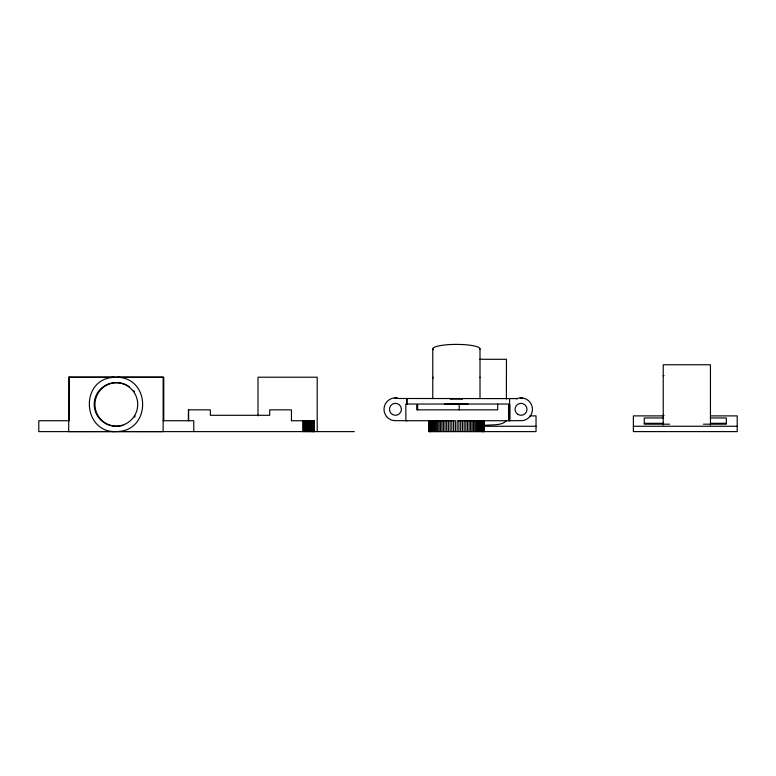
<?xml version="1.0" encoding="UTF-8"?>
<svg xmlns="http://www.w3.org/2000/svg" width="776" height="776" viewBox="0 0 776 776"><rect width="100%" height="100%" fill="white"/><g stroke="black" fill="none" stroke-linecap="round" stroke-linejoin="round"><path stroke-width="1.16" d="M406.808 404.354L406.866 398.583L406.866 404.024M517.35 398.486L516.641 398.748L517.35 398.486A11.427 11.427 0 0 1 532.394 408.186A11.427 11.427 0 0 1 519.522 420.631L509.589 420.738L509.687 410.795A11.427 11.427 0 0 1 509.687 407.807L509.58 404.024L509.589 420.738L457.151 420.728L457.151 431.611M506.447 420.786C501.044 426.063 491.48 424.491 484.379 425.364M114.179 377.262C78.745 378.853 82.401 434.599 117.739 431.553L163.125 431.611L163.125 377.204L68.783 377.204L68.695 431.611L114.179 431.553M117.739 431.553C150.922 430.282 150.922 378.523 117.739 377.262M479.752 359.288L506.447 359.288L506.398 399.019M663.228 375.652L664.023 375.652M68.783 377.204L163.775 377.204L163.775 420.728M517 398.612L399.116 398.486A11.427 11.427 0 0 0 384.071 408.186A11.427 11.427 0 0 0 396.934 420.631L406.866 420.728M444.541 404.131L468.064 404.131M663.228 415.393L664.023 415.393M529.989 415.887L536.032 415.887L536.032 431.611L428.924 431.611L428.924 420.728M663.567 415.887L633.381 415.887L633.381 431.611L737.2 431.611L737.2 415.887L710.641 415.887M663.577 417.963L644.264 417.963L644.264 424.191L669.61 424.191M710.632 417.963L726.317 417.963L726.317 424.191L703.395 424.191M163.125 420.728L193.757 420.728L193.757 431.611M291.349 420.728L314.202 420.728L314.183 431.611M644.264 423.308L663.577 423.308M710.632 423.308L726.317 423.308M484.069 426.266L536.032 426.266M633.381 426.266L737.2 426.266M354.322 431.611L38.8 431.611L38.8 420.728L69.433 420.728L69.433 377.204M520.269 397.904L522.51 397.972M394.693 397.904L396.934 397.972M710.447 425.064L710.447 364.769L663.228 364.769L663.228 425.064M509.58 398.583L509.589 420.738M508.571 420.728L508.571 404.024L417.643 404.044L417.643 409.844M497.688 404.024L497.688 409.844L416.731 409.844L416.731 404.024L405.848 404.024L405.848 420.728L455.366 420.728L455.366 431.611M484.34 420.728L484.331 431.611L484.205 420.728M484.011 420.728L484.011 431.611M483.962 420.728L483.962 431.611M483.671 420.728L483.671 431.611M483.215 420.728L483.312 431.611M482.992 420.728L482.992 431.611M482.653 420.728L482.653 431.611M482.197 420.728L482.197 431.611M481.634 420.728L481.634 431.611M480.965 420.728L480.965 431.611M480.179 420.728L480.179 431.611M480.005 348.89L480.005 398.583M479.296 420.728L479.296 431.611M478.317 420.728L478.317 431.611M477.24 420.728L477.24 431.611M476.076 420.728L476.076 431.611M474.825 420.728L474.825 431.611M473.486 420.728L473.486 431.611M472.08 420.728L472.08 431.611M470.605 420.728L470.605 431.611M469.073 420.728L469.073 431.611M467.482 420.728L467.482 431.611M465.833 420.728L465.833 431.611M464.155 420.728L464.155 431.611M462.438 420.728L462.438 431.611M460.692 420.728L460.692 431.611M459.217 403.86L459.217 409.903M458.926 420.728L458.926 431.611M453.591 420.728L453.591 431.611M451.826 420.728L451.826 431.611M450.08 420.728L450.08 431.611M448.353 420.728L448.353 431.611M446.666 420.728L446.666 431.611M445.017 420.728L445.017 431.611M443.416 420.728L443.416 431.611M441.874 420.728L441.874 431.611M440.39 420.728L440.39 431.611M438.974 420.728L438.974 431.611M437.625 420.728L437.625 431.611M436.355 420.728L436.355 431.611M435.181 420.728L435.181 431.611M434.085 420.728L434.085 431.611M433.095 420.728L433.095 431.611M432.775 348.89L432.775 398.583M432.193 420.728L432.193 431.611M431.398 420.728L431.398 431.611M430.709 420.728L430.709 431.611M430.127 420.728L430.127 431.611M429.652 420.728L429.652 431.611M429.303 420.728L429.254 431.611M429.06 420.728L429.031 431.611M317.2 431.611L317.2 377.204L258.001 377.204L258.001 415.897M313.989 420.728L313.989 431.611M313.814 420.728L313.814 431.611M313.601 420.728L313.601 431.611M313.339 420.728L313.339 431.611M313.029 420.728L313.029 431.611M312.67 420.728L312.67 431.611M312.282 420.728L312.282 431.611M311.845 420.728L311.845 431.611M311.37 420.728L311.37 431.611M310.856 420.728L310.856 431.611M310.313 420.728L310.313 431.611M309.731 420.728L309.731 431.611M309.129 420.728L309.129 431.611M308.489 420.728L308.489 431.611M307.829 420.728L307.829 431.611M307.15 420.728L307.15 431.611M306.452 420.728L306.452 431.611M305.734 420.728L305.734 431.611M305.007 420.728L305.007 431.611M304.27 420.728L304.27 431.611M303.523 420.728L303.523 431.611M302.776 420.728L302.776 431.611M291.446 420.728L291.446 409.844L269.718 409.844L269.718 415.286L210.335 415.286L210.335 409.844L188.393 409.844L188.393 420.728M188.626 409.844L188.626 420.728M135.199 415.985A21.767 21.767 0 0 1 134.413 417.168M123.025 425.316A21.767 21.767 0 0 1 95.07 402.327A21.767 21.767 0 0 1 127.012 385.294M128.244 386.011A21.767 21.767 0 0 1 129.427 386.797M133.569 390.687A21.767 21.767 0 0 1 134.432 391.822M433.231 349.772A23.61 4.511 0 0 1 454.843 344.399A23.61 4.511 0 0 1 479.956 349.19M480.005 377.223A23.61 4.511 0 0 1 479.956 377.514M433.231 378.096A23.61 4.511 0 0 1 432.775 377.223M450.274 399.204A23.61 4.511 0 0 1 462.506 399.204M103.877 422.513A21.767 21.767 0 0 0 137.672 405.819A21.767 21.767 0 0 0 106.322 384.886A21.767 21.767 0 0 0 103.877 422.513M518.028 414.491A5.985 5.985 0 0 0 527.001 409.301A5.985 5.985 0 0 0 518.028 404.121A5.985 5.985 0 0 0 518.028 414.491M392.443 414.491A5.985 5.985 0 0 0 401.425 409.301A5.985 5.985 0 0 0 392.443 404.121A5.985 5.985 0 0 0 392.443 414.491"/></g></svg>
